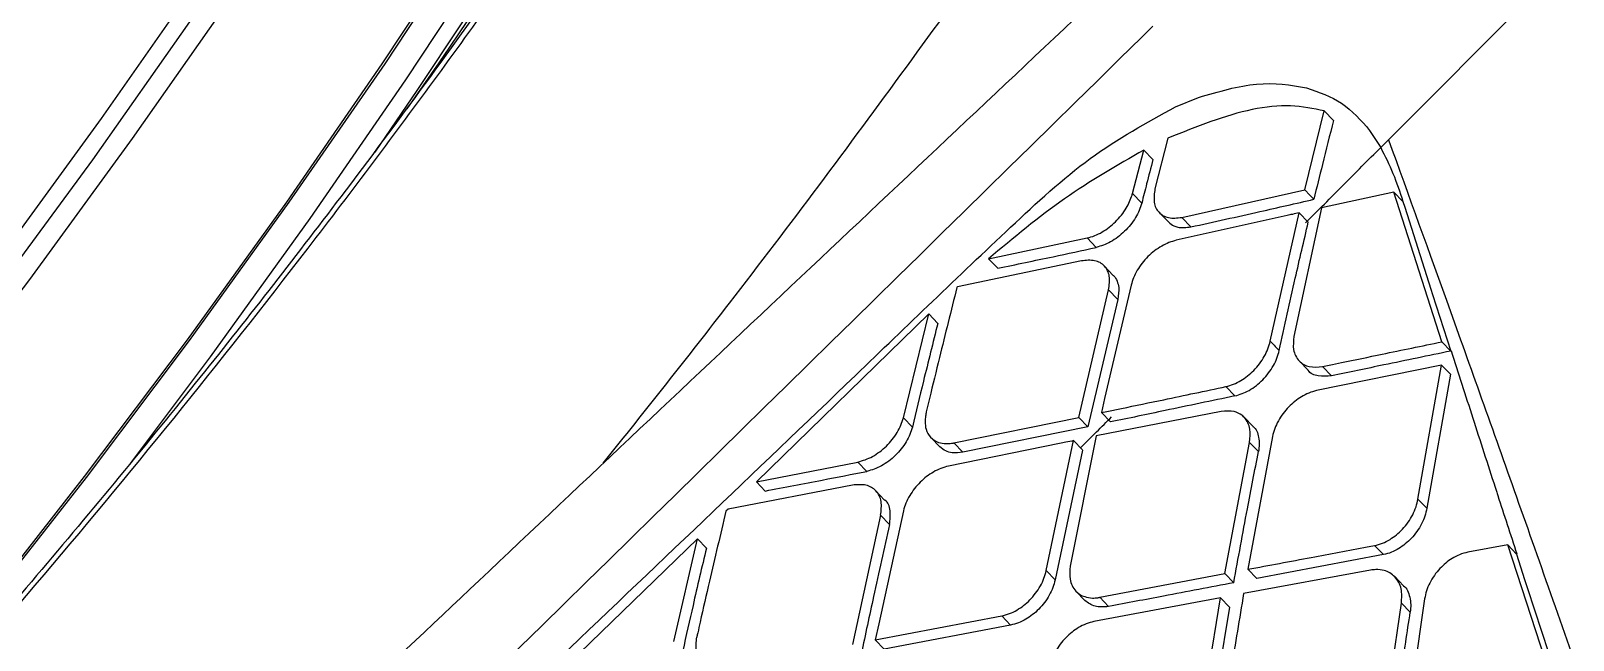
# Model space of a CAD drawing. Extents: x 0 to 84, y -21 to 126.
# Drawn here: x 72.5 to 74.216, y 16.908 to 17.586 of the extents above; entities that cross this region are included whole.
import ezdxf

# ---------------------------------------------------------------- set-up
doc = ezdxf.new("R2010")
doc.units = 0
doc.header["$MEASUREMENT"] = 0
doc.layers.add('1', color=4, linetype='Continuous')

# ---------------------------------------------------------------- blocks, each defined once
blk = doc.blocks.new('PRODIGY')
at = {"layer": '1', "color": 3, "linetype": 'Continuous', "lineweight": 25}
for p, q in [((74.0107, 17.465), (74.1926, 17.6477)), ((73.736, 17.5793), (73.7482, 17.5914)), ((73.7735, 17.5018), (73.7993, 17.5122)), ((73.9173, 17.4093), (73.9391, 17.4972)), ((73.9391, 17.4972), (73.9493, 17.4866)), ((73.9896, 17.4755), (74.002, 17.4563)), ((73.7652, 17.4668), (73.7507, 17.4105)), ((74.002, 17.4563), (74.0107, 17.465)), ((73.7258, 17.405), (73.7382, 17.4535)), ((73.7485, 17.4429), (73.7382, 17.4535)), ((73.7258, 17.405), (73.736, 17.3944)), ((73.7805, 17.3785), (73.9173, 17.4093)), ((74.0164, 17.4068), (73.9359, 17.3893)), ((74.0699, 17.2399), (74.0164, 17.4068)), ((74.0164, 17.4068), (74.0265, 17.3963)), ((73.9359, 17.3893), (73.9053, 17.2459)), ((74.0265, 17.3963), (74.0288, 17.3899)), ((74.0287, 17.39), (74.0576, 17.2986)), ((73.7554, 17.384), (73.7656, 17.3734)), ((73.8977, 17.3806), (73.7743, 17.353)), ((73.7805, 17.3785), (73.7907, 17.3679)), ((73.879, 17.2407), (73.9111, 17.3836)), ((73.9111, 17.3836), (73.9213, 17.3731)), ((73.5655, 17.3324), (73.6752, 17.3556)), ((73.6752, 17.3556), (73.6854, 17.345)), ((73.6689, 17.3301), (73.5309, 17.3012)), ((73.5655, 17.3324), (73.5757, 17.3218)), ((73.7043, 17.3139), (73.6942, 17.3245)), ((73.7242, 17.3031), (73.6947, 17.1767)), ((73.666, 17.1557), (73.6991, 17.2977)), ((73.7093, 17.2872), (73.676, 17.1453)), ((73.6991, 17.2977), (73.7093, 17.2872)), ((74.0575, 17.2987), (74.0595, 17.2925)), ((74.0595, 17.2925), (74.0798, 17.2296)), ((73.4989, 17.2709), (73.3071, 17.0841)), ((73.4707, 17.1554), (73.4989, 17.2709)), ((73.4989, 17.2709), (73.509, 17.2604)), ((74.0699, 17.2399), (74.0798, 17.2296)), ((73.9113, 17.2186), (73.9213, 17.2082)), ((74.0695, 17.214), (73.9305, 17.1855)), ((73.9471, 17.202), (73.9371, 17.2123)), ((74.0434, 17.0647), (74.0695, 17.214)), ((74.0794, 17.2037), (74.0532, 17.0545)), ((74.0695, 17.214), (74.0794, 17.2037)), ((73.8297, 17.19), (73.8397, 17.1796)), ((73.6947, 17.1767), (73.6911, 17.161)), ((73.4707, 17.1554), (73.4807, 17.145)), ((73.527, 17.1273), (73.666, 17.1557)), ((73.666, 17.1557), (73.676, 17.1453)), ((73.8243, 17.1623), (73.6854, 17.135)), ((73.6911, 17.161), (73.7012, 17.1506)), ((73.8598, 17.1456), (73.8498, 17.1559)), ((73.5013, 17.1334), (73.5113, 17.123)), ((73.676, 17.1453), (73.537, 17.1168)), ((73.6297, 16.9851), (73.6602, 17.1298)), ((73.6854, 17.135), (73.6564, 16.9898)), ((73.6602, 17.1298), (73.6702, 17.1194)), ((73.8815, 17.1345), (73.8542, 16.9865)), ((73.6446, 17.1265), (73.521, 17.1014)), ((73.527, 17.1273), (73.537, 17.1169)), ((73.6702, 17.1193), (73.6396, 16.9748)), ((73.8286, 16.9817), (73.8559, 17.1279)), ((73.8559, 17.1279), (73.8659, 17.1176)), ((73.3071, 17.0841), (73.4201, 17.106)), ((73.4201, 17.106), (73.4301, 17.0956)), ((73.4141, 17.0802), (73.2756, 17.0536)), ((73.3171, 17.0737), (73.3071, 17.0841)), ((73.4499, 17.0636), (73.4399, 17.074)), ((74.0434, 17.0647), (74.0532, 17.0545)), ((73.2756, 17.0536), (73.2732, 17.0512)), ((73.4454, 17.0467), (73.414, 16.9029)), ((73.4708, 17.0516), (73.4433, 16.9256)), ((73.4554, 17.0363), (73.4454, 17.0467)), ((73.2415, 17.0205), (73.0523, 16.8368)), ((73.2152, 16.9061), (73.2415, 17.0205)), ((73.2515, 17.0101), (73.2415, 17.0205)), ((74.1432, 17.0136), (74.0988, 17.0055)), ((74.1432, 17.0136), (74.153, 17.0035)), ((74.2003, 16.8386), (74.1433, 17.0136)), ((74.0049, 17.0028), (73.864, 16.9763)), ((74.153, 17.0034), (74.1621, 16.9752)), ((73.6297, 16.9851), (73.6396, 16.9748)), ((73.6892, 16.9553), (73.8286, 16.9817)), ((73.8384, 16.9715), (73.8286, 16.9817)), ((73.9906, 16.9856), (73.8494, 16.9594)), ((73.8542, 16.9865), (73.864, 16.9763)), ((74.0273, 16.9681), (74.0175, 16.9783)), ((74.1621, 16.9752), (74.1654, 16.9651)), ((73.6628, 16.962), (73.6727, 16.9518)), ((74.1654, 16.9651), (74.2099, 16.8286)), ((73.8238, 16.9546), (73.6828, 16.9282)), ((73.6892, 16.9553), (73.6991, 16.945)), ((73.7989, 16.8041), (73.8238, 16.9546)), ((73.8337, 16.9444), (73.8086, 16.794)), ((73.8336, 16.9444), (73.8238, 16.9546)), ((74.0028, 16.7956), (74.025, 16.9488)), ((74.025, 16.9488), (74.0348, 16.9387)), ((74.0508, 16.9535), (74.0288, 16.7999)), ((73.4395, 16.9078), (73.5802, 16.9345)), ((73.4433, 16.9256), (73.4395, 16.9078)), ((73.5901, 16.9243), (73.4495, 16.8975)), ((73.5802, 16.9345), (73.5901, 16.9243)), ((73.4395, 16.9078), (73.4495, 16.8975))]:
    blk.add_line(p, q, dxfattribs=at)
at = {"layer": '1', "color": 3, "linetype": 'Continuous', "lineweight": 25, "flags": 128}
for points in [[(72.6764, 17.5963), (72.5682, 17.4428), (72.4558, 17.2902), (72.3401, 17.1394), (72.2215, 16.9911), (72.1008, 16.8461), (71.9785, 16.7052), (71.8554, 16.5692), (71.732, 16.4388), (71.6091, 16.3147), (71.4872, 16.1975), (71.3671, 16.0878)], [(73.4207, 19.0608), (73.3831, 18.9434), (73.3366, 18.8186), (73.2815, 18.6871), (73.2182, 18.5496), (73.1469, 18.407), (73.0681, 18.26), (72.9823, 18.1095), (72.8898, 17.9562), (72.7913, 17.8011), (72.6872, 17.645), (72.5782, 17.4887), (72.4648, 17.3333), (72.3477, 17.1794), (72.2276, 17.028), (72.1051, 16.88), (71.9809, 16.7362), (71.8557, 16.5973), (71.7303, 16.4641), (71.6052, 16.3374), (71.4812, 16.218), (71.359, 16.1064)], [(73.4627, 19.0526), (73.4247, 18.9341), (73.3778, 18.8082), (73.3222, 18.6755), (73.2583, 18.5368), (73.1864, 18.3929), (73.1069, 18.2446), (73.0203, 18.0927), (72.927, 17.938), (72.8276, 17.7815), (72.7226, 17.624), (72.6125, 17.4663), (72.4982, 17.3094), (72.38, 17.1542), (72.2588, 17.0015), (72.1352, 16.8521), (72.0099, 16.707), (71.8836, 16.5668), (71.757, 16.4324), (71.6308, 16.3046), (71.5057, 16.1841), (71.3824, 16.0715)], [(71.9604, 16.3842), (72.0771, 16.5105), (72.2002, 16.6494), (72.322, 16.7927), (72.4421, 16.9398), (72.5596, 17.0898), (72.674, 17.242), (72.7846, 17.3955), (72.8909, 17.5496), (72.9923, 17.7033), (73.0883, 17.8559), (73.1783, 18.0065), (73.2619, 18.1544), (73.3386, 18.2988), (73.4081, 18.4389), (73.4699, 18.5739), (73.5237, 18.7031), (73.5692, 18.8259), (73.6062, 18.9416)], [(73.6111, 18.9459), (73.574, 18.8299), (73.5283, 18.7068), (73.4744, 18.5772), (73.4124, 18.4417), (73.3428, 18.3012), (73.2658, 18.1564), (73.182, 18.0081), (73.0917, 17.857), (72.9954, 17.7039), (72.8937, 17.5497), (72.787, 17.3953), (72.6761, 17.2413), (72.5613, 17.0886), (72.4435, 16.9382), (72.3231, 16.7906), (72.2008, 16.6468), (72.0774, 16.5075), (72.0337, 16.4597)], [(72.6106, 17.1043), (72.6995, 17.2231), (72.8105, 17.3771), (72.9171, 17.5316), (73.0188, 17.6858), (73.1151, 17.8388), (73.2054, 17.9899), (73.2892, 18.1383), (73.3662, 18.2831), (73.4358, 18.4236), (73.4978, 18.559), (73.5518, 18.6886), (73.5974, 18.8118), (73.6345, 18.9278)], [(73.6446, 18.9114), (73.6076, 18.7958), (73.562, 18.673), (73.5083, 18.5438), (73.4465, 18.4088), (73.3771, 18.2688), (73.3004, 18.1244), (73.2168, 17.9766), (73.1268, 17.8259), (73.0308, 17.6734), (72.9294, 17.5197), (72.8826, 17.451)], [(73.9173, 17.4093), (73.923, 17.4033), (73.9275, 17.3987)], [(73.9951, 17.013), (74.0006, 17.0073), (74.0049, 17.0028)]]:
    blk.add_lwpolyline(points, dxfattribs=at)
at = {"layer": '1', "color": 3, "linetype": 'Continuous', "lineweight": 25}
blk.add_arc((67.8416, 21.0469), 6.1936, 325.05616, 337.39401, dxfattribs=at)
for points, knots in [([(69.6815, 15.0148), (69.6438, 15.0374), (69.6134, 15.0686), (69.5678, 15.1475), (69.5526, 15.1952), (69.5371, 15.3059), (69.5368, 15.3688), (69.5507, 15.5082), (69.5649, 15.5846), (69.6283, 15.8315), (69.6983, 16.0194), (69.8888, 16.4275), (70.0095, 16.6479), (70.2247, 16.9918), (70.302, 17.1086), (70.4671, 17.3446), (70.5547, 17.4637), (70.7389, 17.7022), (70.8354, 17.8214), (71.0353, 18.0576), (71.1388, 18.1745), (71.3504, 18.4035), (71.4586, 18.5157), (71.6768, 18.7327), (71.787, 18.8376), (72.0064, 19.038), (72.1158, 19.1335), (72.3309, 19.3131), (72.4366, 19.3973), (72.5394, 19.4751)], [0, 0, 0, 0, 0.0625, 0.0625, 0.125, 0.125, 0.1875, 0.1875, 0.25, 0.25, 0.375, 0.375, 0.5, 0.5, 0.5625, 0.5625, 0.625, 0.625, 0.6875, 0.6875, 0.75, 0.75, 0.8125, 0.8125, 0.875, 0.875, 0.9375, 0.9375, 1, 1, 1, 1]), ([(73.2168, 18.9769), (73.2115, 18.9594), (73.1963, 18.9088), (73.1653, 18.8198), (73.1214, 18.7083), (73.0702, 18.591), (73.0119, 18.4686), (72.947, 18.3418), (72.8756, 18.2112), (72.7982, 18.0777), (72.7152, 17.9419), (72.6271, 17.8046), (72.5343, 17.6666), (72.4373, 17.5284), (72.3366, 17.3911), (72.2328, 17.2551), (72.1264, 17.1214), (72.018, 16.9905), (71.9082, 16.8632), (71.7975, 16.7402), (71.6866, 16.6221), (71.5761, 16.5096), (71.4665, 16.4033), (71.3585, 16.3037), (71.2526, 16.2114), (71.1495, 16.1268), (71.0498, 16.0505), (70.9539, 15.9828), (70.8626, 15.9241), (70.7764, 15.8747), (70.6958, 15.8348), (70.6215, 15.8045), (70.554, 15.7839), (70.4939, 15.7727), (70.4415, 15.7706), (70.3974, 15.7773), (70.3657, 15.7884), (70.3509, 15.8004), (70.3456, 15.8046)], [0, 0, 0, 0, 0.015032, 0.043404, 0.071831, 0.100316, 0.128844, 0.157408, 0.185999, 0.21461, 0.243238, 0.271878, 0.300528, 0.329184, 0.357845, 0.38651, 0.415175, 0.443839, 0.4725, 0.501157, 0.529806, 0.558446, 0.587075, 0.615687, 0.64428, 0.672848, 0.701383, 0.729878, 0.758319, 0.786692, 0.814981, 0.843166, 0.871237, 0.899208, 0.927157, 0.955262, 0.984024, 1, 1, 1, 1]), ([(73.7435, 18.8551), (73.7393, 18.8461), (73.7309, 18.8281), (73.718, 18.8009), (73.7049, 18.7737), (73.6916, 18.7462), (73.678, 18.7187), (73.6642, 18.691), (73.6502, 18.6632), (73.6359, 18.6353), (73.6215, 18.6073), (73.6068, 18.5791), (73.5918, 18.5508), (73.5767, 18.5224), (73.5331, 18.4416), (73.4574, 18.3068), (73.3432, 18.1159), (73.2206, 17.923), (73.0904, 17.7294), (72.9529, 17.536), (72.7614, 17.2805), (72.5079, 16.9669), (72.1871, 16.6073), (71.8566, 16.2708), (71.5782, 16.0133), (71.3576, 15.8239), (71.1939, 15.6904), (71.0328, 15.566), (70.8747, 15.4509), (70.7209, 15.3457), (70.5715, 15.2507), (70.428, 15.1666), (70.2901, 15.0933), (70.1596, 15.0316), (70.0362, 14.9818), (69.9215, 14.9443), (69.8154, 14.9196), (69.7191, 14.9078), (69.6534, 14.9091), (69.6118, 14.9144), (69.5899, 14.9184), (69.5689, 14.9235), (69.5489, 14.9297), (69.5298, 14.9371), (69.5116, 14.9454), (69.5002, 14.9519), (69.4945, 14.9551)], [0, 0, 0, 0, 0.00488, 0.009757, 0.014631, 0.019503, 0.024374, 0.029243, 0.034113, 0.038982, 0.043851, 0.048722, 0.053594, 0.058468, 0.063345, 0.095039, 0.12674, 0.158405, 0.190067, 0.221613, 0.253187, 0.315969, 0.378384, 0.440415, 0.502124, 0.532906, 0.56362, 0.594377, 0.625012, 0.655825, 0.686463, 0.717403, 0.748208, 0.779416, 0.81038, 0.841827, 0.873112, 0.904827, 0.936373, 0.9455, 0.954608, 0.963701, 0.972783, 0.981858, 0.990929, 1, 1, 1, 1]), ([(73.7215, 18.8285), (73.6946, 18.7723), (73.6439, 18.6664), (73.5631, 18.5113), (73.4874, 18.3741), (73.4191, 18.2558), (73.359, 18.1554), (73.2826, 18.0316), (73.1762, 17.8662), (73.0241, 17.6439), (72.8569, 17.4153), (72.6795, 17.1875), (72.5011, 16.9714), (72.3171, 16.7611), (72.1396, 16.5693), (71.9767, 16.402), (71.8298, 16.2578), (71.6999, 16.1353), (71.5745, 16.0212), (71.4475, 15.9099), (71.3111, 15.7952), (71.1795, 15.6895), (71.0495, 15.5898), (70.9193, 15.4944), (70.7802, 15.3981), (70.6385, 15.3063), (70.5005, 15.2238), (70.3708, 15.153), (70.2504, 15.0942), (70.1545, 15.0535), (70.0822, 15.027), (70.0324, 15.0109), (69.9948, 15.0002), (69.9649, 14.9928), (69.9362, 14.9864), (69.9022, 14.9802), (69.8646, 14.9754), (69.825, 14.9732), (69.8017, 14.9755), (69.7892, 14.9767)], [0, 0, 0, 0, 0.032664, 0.06159, 0.086757, 0.108148, 0.125755, 0.140721, 0.174256, 0.21335, 0.257942, 0.294954, 0.334973, 0.375202, 0.411836, 0.444887, 0.474389, 0.500374, 0.522867, 0.549562, 0.576719, 0.605372, 0.629995, 0.657505, 0.687905, 0.720484, 0.752941, 0.785119, 0.81703, 0.848354, 0.866963, 0.883183, 0.897039, 0.905584, 0.917586, 0.933039, 0.951933, 0.974257, 1, 1, 1, 1]), ([(73.1368, 17.1046), (73.1839, 17.1639), (73.2994, 17.3091), (73.4744, 17.545), (73.6637, 17.8084), (73.8415, 18.0702), (74.0066, 18.3264), (74.104, 18.4931), (74.1516, 18.5745)], [0, 0, 0, 0, 0.1248114, 0.3060212, 0.4859786, 0.6631382, 0.8353447, 1, 1, 1, 1]), ([(73.7038, 17.6398), (73.5881, 17.5307), (73.3529, 17.3088), (73.0099, 16.9848), (72.6861, 16.6786), (72.3966, 16.4046), (72.1528, 16.1737), (71.9512, 15.9828), (71.7883, 15.8284), (71.6432, 15.6909), (71.5188, 15.5731), (71.4173, 15.477), (71.3359, 15.3999), (71.2411, 15.31), (71.1121, 15.1878), (70.9471, 15.0316), (70.7602, 14.8547), (70.5548, 14.6603), (70.3367, 14.454), (70.0855, 14.2164), (69.8199, 13.9653), (69.5484, 13.7088), (69.3455, 13.5171), (69.2008, 13.3805), (69.097, 13.2825), (68.9815, 13.1734), (68.8462, 13.0458), (68.673, 12.8823), (68.4574, 12.6788), (68.1953, 12.4313), (67.8996, 12.1522), (67.5706, 11.8413), (67.2082, 11.4986), (66.8275, 11.1383), (66.5678, 10.8921), (66.4399, 10.7708)], [0, 0, 0, 0, 0.047732, 0.097021, 0.141602, 0.181473, 0.216643, 0.242357, 0.264803, 0.283982, 0.302359, 0.316221, 0.32592, 0.336001, 0.355428, 0.379237, 0.404198, 0.432652, 0.464067, 0.494314, 0.536393, 0.573752, 0.606394, 0.620146, 0.633459, 0.649229, 0.66783, 0.689262, 0.720711, 0.75677, 0.797442, 0.842721, 0.892609, 0.947115, 1, 1, 1, 1]), ([(70.1609, 14.1108), (70.595, 14.524), (71.2623, 15.1592), (72.4518, 16.3177), (73.2088, 17.0613), (73.736, 17.5793)], [0, 0, 0, 0, 0.360925, 0.55487, 1, 1, 1, 1]), ([(73.7993, 17.5122), (73.8215, 17.5187), (73.866, 17.5317), (73.9015, 17.5259), (73.9193, 17.523)], [0, 0, 0, 0, 0.500466, 1, 1, 1, 1]), ([(73.9193, 17.523), (73.933, 17.5181), (73.9613, 17.5081), (73.98, 17.4865), (73.9896, 17.4755)], [0, 0, 0, 0, 0.487599, 1, 1, 1, 1]), ([(72.4019, 16.2337), (72.6273, 16.4487), (72.9657, 16.7714), (73.3629, 17.1496), (73.5596, 17.3396), (73.6771, 17.4487), (73.7414, 17.4841), (73.7735, 17.5018)], [0, 0, 0, 0, 0.498044, 0.747571, 0.874859, 0.937491, 1, 1, 1, 1]), ([(73.9391, 17.4972), (73.927, 17.4997), (73.9027, 17.5047), (73.845, 17.4988), (73.7971, 17.4796), (73.7652, 17.4668)], [0, 0, 0, 0, 0.249864, 0.50017, 1, 1, 1, 1]), ([(73.9493, 17.4866), (73.9452, 17.4702), (73.9379, 17.4411), (73.9307, 17.4116), (73.9275, 17.3987)], [0, 0, 0, 0, 0.559999, 1, 1, 1, 1]), ([(73.9183, 17.3724), (73.9322, 17.3864), (73.9601, 17.4144), (73.988, 17.4424), (74.0019, 17.4564)], [0, 0, 0, 0, 0.499938, 1, 1, 1, 1]), ([(74.0019, 17.4564), (74.0067, 17.4469), (74.0161, 17.4283), (74.0231, 17.4069), (74.0266, 17.3963)], [0, 0, 0, 0, 0.504494, 1, 1, 1, 1]), ([(74.0106, 17.4651), (74.0331, 17.4028), (74.0782, 17.2776), (74.1549, 17.0621), (74.2364, 16.8305), (74.322, 16.5826), (74.4102, 16.3212), (74.5158, 15.9994), (74.6379, 15.6132), (74.7719, 15.1611), (74.9018, 14.695), (74.9799, 14.3766), (75.0191, 14.2172)], [0, 0, 0, 0, 0.0809769, 0.1627067, 0.2454566, 0.3257703, 0.4077136, 0.4912674, 0.6164638, 0.7433268, 0.871464, 1, 1, 1, 1]), ([(73.7382, 17.4535), (73.7085, 17.4365), (73.6492, 17.4024), (73.5934, 17.3557), (73.5655, 17.3324)], [0, 0, 0, 0, 0.500415, 1, 1, 1, 1]), ([(73.7485, 17.4429), (73.7461, 17.4339), (73.7419, 17.4178), (73.7378, 17.4016), (73.736, 17.3944)], [0, 0, 0, 0, 0.560024, 1, 1, 1, 1]), ([(73.6752, 17.3556), (73.678, 17.3563), (73.6835, 17.3578), (73.6919, 17.362), (73.6997, 17.3673), (73.7069, 17.3736), (73.7135, 17.3809), (73.7205, 17.3907), (73.7239, 17.3999), (73.7256, 17.4045), (73.7258, 17.405)], [0, 0, 0, 0, 0.134202, 0.262186, 0.384475, 0.501623, 0.62587, 0.750938, 0.97051, 1, 1, 1, 1]), ([(73.7507, 17.4105), (73.75, 17.4052), (73.7485, 17.3946), (73.7544, 17.3834), (73.7651, 17.3769), (73.7754, 17.3779), (73.7805, 17.3785)], [0, 0, 0, 0, 0.247655, 0.498649, 0.750334, 1, 1, 1, 1]), ([(73.736, 17.3944), (73.7351, 17.3917), (73.7335, 17.3864), (73.7292, 17.3782), (73.7236, 17.3702), (73.7169, 17.3629), (73.7094, 17.3564), (73.6988, 17.3492), (73.6907, 17.3467), (73.6854, 17.345)], [0, 0, 0, 0, 0.1281077, 0.2501385, 0.3759529, 0.5003812, 0.6237143, 0.750818, 1, 1, 1, 1]), ([(73.7907, 17.3679), (73.8164, 17.3736), (73.8622, 17.3837), (73.9075, 17.3941), (73.9275, 17.3987)], [0, 0, 0, 0, 0.560004, 1, 1, 1, 1]), ([(73.7656, 17.3734), (73.7676, 17.3718), (73.7706, 17.3693), (73.7786, 17.3666), (73.7856, 17.3673), (73.7907, 17.3679)], [0, 0, 0, 0, 0.315466, 0.495137, 1, 1, 1, 1]), ([(73.889, 17.2302), (73.8949, 17.2572), (73.9054, 17.3053), (73.9165, 17.3524), (73.9213, 17.3731)], [0, 0, 0, 0, 0.55999, 1, 1, 1, 1]), ([(73.9111, 17.3836), (73.9086, 17.3831), (73.9041, 17.382), (73.8996, 17.381), (73.8977, 17.3806)], [0, 0, 0, 0, 0.55996, 1, 1, 1, 1]), ([(73.7743, 17.353), (73.7716, 17.3522), (73.7664, 17.3508), (73.7582, 17.3467), (73.7502, 17.3414), (73.7428, 17.335), (73.7362, 17.3276), (73.7308, 17.3196), (73.7265, 17.3112), (73.725, 17.3058), (73.7242, 17.3031)], [0, 0, 0, 0, 0.128308, 0.254497, 0.379145, 0.502808, 0.626102, 0.749686, 0.874114, 1, 1, 1, 1]), ([(73.5757, 17.3218), (73.5962, 17.3261), (73.6329, 17.3338), (73.6694, 17.3416), (73.6854, 17.345)], [0, 0, 0, 0, 0.5600017, 1, 1, 1, 1]), ([(73.6991, 17.2977), (73.6998, 17.303), (73.7012, 17.3137), (73.6952, 17.3251), (73.6844, 17.3316), (73.674, 17.3306), (73.6689, 17.3301)], [0, 0, 0, 0, 0.247642, 0.498581, 0.750199, 1, 1, 1, 1]), ([(73.5303, 17.3006), (73.5238, 17.2746), (73.5135, 17.2335), (73.5025, 17.1881), (73.4976, 17.168), (73.4964, 17.1625), (73.4961, 17.161), (73.496, 17.1605), (73.496, 17.1605)], [0, 0, 0, 0, 0.561223, 0.884954, 0.968539, 0.990777, 0.9989, 1, 1, 1, 1]), ([(73.5303, 17.3006), (73.5304, 17.3007), (73.5306, 17.3009), (73.5308, 17.3011), (73.5309, 17.3012)], [0, 0, 0, 0, 0.559511, 1, 1, 1, 1]), ([(73.7043, 17.3139), (73.7044, 17.3138), (73.7065, 17.3123), (73.7086, 17.3078), (73.7112, 17.2993), (73.71, 17.2918), (73.7093, 17.2872)], [0, 0, 0, 0, 0.013956, 0.31003, 0.573204, 1, 1, 1, 1]), ([(73.509, 17.2604), (73.5037, 17.239), (73.4941, 17.2007), (73.4848, 17.162), (73.4807, 17.145)], [0, 0, 0, 0, 0.560007, 1, 1, 1, 1]), ([(73.8297, 17.19), (73.8325, 17.1907), (73.838, 17.1922), (73.8487, 17.1977), (73.8588, 17.2057), (73.8672, 17.2154), (73.8726, 17.2236), (73.8768, 17.2322), (73.8783, 17.2378), (73.879, 17.2407)], [0, 0, 0, 0, 0.135219, 0.263513, 0.499489, 0.622784, 0.747149, 0.872681, 1, 1, 1, 1]), ([(73.879, 17.2407), (73.8809, 17.2387), (73.8842, 17.2352), (73.8876, 17.2318), (73.889, 17.2302)], [0, 0, 0, 0, 0.560047, 1, 1, 1, 1]), ([(73.9053, 17.2459), (73.9048, 17.2408), (73.904, 17.2329), (73.907, 17.2241), (73.9121, 17.2168), (73.9217, 17.211), (73.932, 17.2119), (73.9371, 17.2123)], [0, 0, 0, 0, 0.230856, 0.361101, 0.501111, 0.751457, 1, 1, 1, 1]), ([(73.9371, 17.2123), (73.9396, 17.2129), (73.9467, 17.2143), (73.9688, 17.2189), (74.0105, 17.2276), (74.0477, 17.2353), (74.0699, 17.2399)], [0, 0, 0, 0, 0.05757, 0.160096, 0.500002, 1, 1, 1, 1]), ([(73.8397, 17.1796), (73.845, 17.1812), (73.853, 17.1837), (73.8635, 17.191), (73.8708, 17.1976), (73.8773, 17.2051), (73.8827, 17.2133), (73.8868, 17.2218), (73.8883, 17.2274), (73.889, 17.2302)], [0, 0, 0, 0, 0.248876, 0.37661, 0.498938, 0.624545, 0.74924, 0.872874, 1, 1, 1, 1]), ([(74.0798, 17.2296), (74.055, 17.2244), (74.0107, 17.2153), (73.9665, 17.206), (73.9471, 17.202)], [0, 0, 0, 0, 0.559996, 1, 1, 1, 1]), ([(74.0802, 17.2298), (74.0882, 17.2051), (74.1042, 17.1556), (74.1209, 17.1039), (74.1292, 17.078)], [0, 0, 0, 0, 0.500302, 1, 1, 1, 1]), ([(73.9471, 17.202), (73.9421, 17.2017), (73.9321, 17.2011), (73.9233, 17.2041), (73.9213, 17.2082), (73.9213, 17.2082)], [0, 0, 0, 0, 0.499719, 0.999811, 1, 1, 1, 1]), ([(73.6911, 17.161), (73.6938, 17.1616), (73.7012, 17.1631), (73.7243, 17.1679), (73.7678, 17.177), (73.8066, 17.1851), (73.8297, 17.19)], [0, 0, 0, 0, 0.057424, 0.159899, 0.499998, 1, 1, 1, 1]), ([(73.9305, 17.1855), (73.9276, 17.1848), (73.922, 17.1833), (73.9113, 17.1778), (73.9014, 17.1698), (73.8931, 17.1601), (73.8878, 17.1519), (73.8836, 17.1432), (73.8822, 17.1374), (73.8815, 17.1345)], [0, 0, 0, 0, 0.13705, 0.265924, 0.499136, 0.621632, 0.745621, 0.871603, 1, 1, 1, 1]), ([(73.8397, 17.1796), (73.8138, 17.1742), (73.7677, 17.1645), (73.7215, 17.1548), (73.7012, 17.1506)], [0, 0, 0, 0, 0.559997, 1, 1, 1, 1]), ([(73.8559, 17.1279), (73.8565, 17.133), (73.8573, 17.141), (73.8543, 17.1499), (73.8516, 17.154), (73.8499, 17.1559), (73.8496, 17.1561), (73.8488, 17.1569), (73.8457, 17.1596), (73.8382, 17.1635), (73.8294, 17.1627), (73.8243, 17.1623)], [0, 0, 0, 0, 0.22639, 0.357483, 0.500424, 0.502904, 0.507148, 0.52091, 0.56959, 0.751011, 1, 1, 1, 1]), ([(73.4201, 17.106), (73.4255, 17.1076), (73.4337, 17.1101), (73.4445, 17.1173), (73.4519, 17.1237), (73.4586, 17.131), (73.464, 17.1389), (73.4683, 17.1472), (73.4699, 17.1526), (73.4707, 17.1554)], [0, 0, 0, 0, 0.251039, 0.377184, 0.500591, 0.624754, 0.749387, 0.871823, 1, 1, 1, 1]), ([(73.496, 17.1605), (73.4959, 17.1601), (73.4958, 17.1589), (73.4952, 17.1557), (73.4947, 17.1499), (73.4957, 17.1414), (73.5005, 17.1329), (73.5087, 17.1277), (73.5171, 17.1263), (73.5228, 17.1266), (73.5257, 17.1271), (73.5267, 17.1272), (73.527, 17.1273)], [0, 0, 0, 0, 0.017357, 0.04736, 0.146098, 0.296701, 0.49906, 0.707988, 0.861224, 0.95854, 0.986239, 1, 1, 1, 1]), ([(73.6679, 17.1218), (73.6738, 17.1277), (73.6853, 17.1392), (73.6969, 17.1507), (73.7025, 17.1563)], [0, 0, 0, 0, 0.514166, 1, 1, 1, 1]), ([(73.4807, 17.145), (73.4799, 17.1422), (73.4783, 17.1368), (73.4741, 17.1285), (73.4686, 17.1206), (73.4619, 17.1132), (73.4544, 17.1068), (73.4437, 17.0996), (73.4355, 17.0972), (73.4301, 17.0956)], [0, 0, 0, 0, 0.127904, 0.250064, 0.37581, 0.500255, 0.623681, 0.750632, 1, 1, 1, 1]), ([(73.6602, 17.1298), (73.6573, 17.1292), (73.6521, 17.1281), (73.6469, 17.127), (73.6446, 17.1265)], [0, 0, 0, 0, 0.560032, 1, 1, 1, 1]), ([(73.8597, 17.1455), (73.8598, 17.1455), (73.8636, 17.1433), (73.8658, 17.1359), (73.8671, 17.1261), (73.8663, 17.1204), (73.8659, 17.1176)], [0, 0, 0, 0, 0.010025, 0.5031, 0.759832, 1, 1, 1, 1]), ([(73.537, 17.1168), (73.5329, 17.1164), (73.5259, 17.1156), (73.5172, 17.1181), (73.5134, 17.1213), (73.5113, 17.123)], [0, 0, 0, 0, 0.398295, 0.676989, 1, 1, 1, 1]), ([(73.8384, 16.9715), (73.8434, 16.999), (73.8523, 17.0481), (73.8617, 17.0964), (73.8659, 17.1176)], [0, 0, 0, 0, 0.56, 1, 1, 1, 1]), ([(73.3171, 17.0737), (73.3382, 17.0778), (73.376, 17.085), (73.4136, 17.0924), (73.4301, 17.0956)], [0, 0, 0, 0, 0.560004, 1, 1, 1, 1]), ([(73.521, 17.1014), (73.5182, 17.1007), (73.5127, 17.0993), (73.5017, 17.0939), (73.4915, 17.086), (73.483, 17.0765), (73.4775, 17.0686), (73.4732, 17.0601), (73.4716, 17.0545), (73.4708, 17.0516)], [0, 0, 0, 0, 0.134215, 0.2623, 0.500557, 0.620524, 0.743399, 0.869742, 1, 1, 1, 1]), ([(73.4454, 17.0467), (73.446, 17.052), (73.4473, 17.0629), (73.4409, 17.0746), (73.4298, 17.0815), (73.4193, 17.0807), (73.4141, 17.0803)], [0, 0, 0, 0, 0.248, 0.498691, 0.750059, 1, 1, 1, 1]), ([(74.1292, 17.078), (74.1297, 17.0765), (74.1307, 17.0734), (74.1317, 17.0703), (74.1322, 17.0688)], [0, 0, 0, 0, 0.5000195, 1, 1, 1, 1]), ([(73.4554, 17.0363), (73.4559, 17.0416), (73.4569, 17.0521), (73.4538, 17.0614), (73.45, 17.0635), (73.4499, 17.0635)], [0, 0, 0, 0, 0.494443, 0.989723, 1, 1, 1, 1]), ([(73.9951, 17.013), (73.998, 17.0137), (74.0038, 17.0152), (74.0145, 17.0207), (74.0244, 17.0288), (74.0326, 17.0387), (74.0377, 17.0472), (74.0415, 17.056), (74.0428, 17.0618), (74.0434, 17.0647)], [0, 0, 0, 0, 0.138703, 0.268352, 0.500106, 0.626307, 0.751829, 0.876256, 1, 1, 1, 1]), ([(74.1321, 17.0688), (74.1356, 17.058), (74.1427, 17.0365), (74.1498, 17.0146), (74.1534, 17.0036)], [0, 0, 0, 0, 0.500041, 1, 1, 1, 1]), ([(73.2732, 17.0512), (73.2671, 17.0252), (73.2575, 16.9841), (73.247, 16.9391), (73.2425, 16.9183), (73.2412, 16.9128), (73.241, 16.9111), (73.2409, 16.9109)], [0, 0, 0, 0, 0.558795, 0.881261, 0.966089, 0.996292, 1, 1, 1, 1]), ([(74.0532, 17.0545), (74.0526, 17.0516), (74.0514, 17.0458), (74.0475, 17.037), (74.0424, 17.0285), (74.0343, 17.0186), (74.0244, 17.0106), (74.0136, 17.005), (74.0079, 17.0035), (74.0049, 17.0028)], [0, 0, 0, 0, 0.12366, 0.2479, 0.373073, 0.499516, 0.730361, 0.86039, 1, 1, 1, 1]), ([(73.4554, 17.0363), (73.4494, 17.0096), (73.4387, 16.9621), (73.4284, 16.9138), (73.4239, 16.8926)], [0, 0, 0, 0, 0.560001, 1, 1, 1, 1]), ([(73.2515, 17.0101), (73.2465, 16.9889), (73.2376, 16.951), (73.229, 16.9127), (73.2252, 16.8958)], [0, 0, 0, 0, 0.559993, 1, 1, 1, 1]), ([(73.8542, 16.9865), (73.8776, 16.9909), (73.9219, 16.9992), (73.9689, 17.008), (73.9924, 17.0125), (73.9951, 17.013)], [0, 0, 0, 0, 0.500007, 0.94201, 1, 1, 1, 1]), ([(74.0988, 17.0055), (74.0958, 17.0047), (74.0899, 17.0033), (74.0792, 16.9977), (74.0694, 16.9896), (74.0614, 16.9798), (74.0563, 16.9713), (74.0525, 16.9624), (74.0513, 16.9565), (74.0508, 16.9535)], [0, 0, 0, 0, 0.141902, 0.272572, 0.499582, 0.624923, 0.749916, 0.874853, 1, 1, 1, 1]), ([(73.5802, 16.9345), (73.583, 16.9353), (73.5887, 16.9367), (73.5995, 16.942), (73.6097, 16.95), (73.6181, 16.9597), (73.6234, 16.9679), (73.6275, 16.9765), (73.629, 16.9822), (73.6297, 16.9851)], [0, 0, 0, 0, 0.134879, 0.263082, 0.499271, 0.622895, 0.747417, 0.872967, 1, 1, 1, 1]), ([(73.6396, 16.9748), (73.6389, 16.9719), (73.6374, 16.9662), (73.6333, 16.9576), (73.628, 16.9494), (73.6196, 16.9397), (73.6094, 16.9318), (73.5986, 16.9264), (73.593, 16.925), (73.5901, 16.9243)], [0, 0, 0, 0, 0.127152, 0.252716, 0.377141, 0.500845, 0.736292, 0.864617, 1, 1, 1, 1]), ([(73.6564, 16.9898), (73.656, 16.9849), (73.6552, 16.977), (73.6583, 16.968), (73.6632, 16.9607), (73.6711, 16.9558), (73.6799, 16.9543), (73.6855, 16.9546), (73.6882, 16.9551), (73.689, 16.9552), (73.6892, 16.9553), (73.6892, 16.9553)], [0, 0, 0, 0, 0.223959, 0.355724, 0.500494, 0.715695, 0.870854, 0.965683, 0.990416, 0.999031, 1, 1, 1, 1]), ([(74.025, 16.9488), (74.0253, 16.9543), (74.0258, 16.9628), (74.0222, 16.9722), (74.0166, 16.9802), (74.0077, 16.9854), (73.9978, 16.9866), (73.9926, 16.9858), (73.9906, 16.9856)], [0, 0, 0, 0, 0.234295, 0.363308, 0.500123, 0.749621, 0.909434, 1, 1, 1, 1]), ([(73.8384, 16.9715), (73.8124, 16.9665), (73.7659, 16.9577), (73.7195, 16.9489), (73.6991, 16.945)], [0, 0, 0, 0, 0.56, 1, 1, 1, 1]), ([(73.8494, 16.9594), (73.8448, 16.9315), (73.8374, 16.8875), (73.8293, 16.839), (73.8259, 16.8166), (73.8249, 16.8106), (73.8248, 16.8088), (73.8248, 16.8086)], [0, 0, 0, 0, 0.556155, 0.881209, 0.966366, 0.996408, 1, 1, 1, 1]), ([(74.0273, 16.9681), (74.0273, 16.9681), (74.0312, 16.9658), (74.0339, 16.9579), (74.0357, 16.9475), (74.0351, 16.9416), (74.0348, 16.9387)], [0, 0, 0, 0, 0.003373, 0.499642, 0.754903, 1, 1, 1, 1]), ([(73.6991, 16.945), (73.6938, 16.9446), (73.6832, 16.9437), (73.6762, 16.9491), (73.6727, 16.9518)], [0, 0, 0, 0, 0.500245, 1, 1, 1, 1]), ([(73.6828, 16.9282), (73.6799, 16.9275), (73.6742, 16.9261), (73.6634, 16.9206), (73.6533, 16.9127), (73.6451, 16.9031), (73.6398, 16.8948), (73.6357, 16.8861), (73.6343, 16.8803), (73.6336, 16.8773)], [0, 0, 0, 0, 0.136833, 0.265657, 0.499001, 0.621691, 0.745821, 0.871811, 1, 1, 1, 1]), ([(74.0125, 16.7855), (74.0165, 16.8143), (74.0237, 16.8656), (74.0314, 16.9164), (74.0348, 16.9387)], [0, 0, 0, 0, 0.559998, 1, 1, 1, 1]), ([(73.2729, 16.8766), (73.2676, 16.8762), (73.2604, 16.8757), (73.2519, 16.8789), (73.2449, 16.884), (73.2391, 16.8946), (73.2403, 16.9055), (73.2409, 16.9109)], [0, 0, 0, 0, 0.25048, 0.338245, 0.501588, 0.751022, 1, 1, 1, 1])]:
    blk.add_open_spline(points, degree=3, knots=knots, dxfattribs=at)

msp = doc.modelspace()

# ---------------------------------------------------------------- block references
at = {"layer": '1'}
msp.add_blockref('PRODIGY', (0, 0), dxfattribs=at)

doc.saveas('drawing.dxf')
